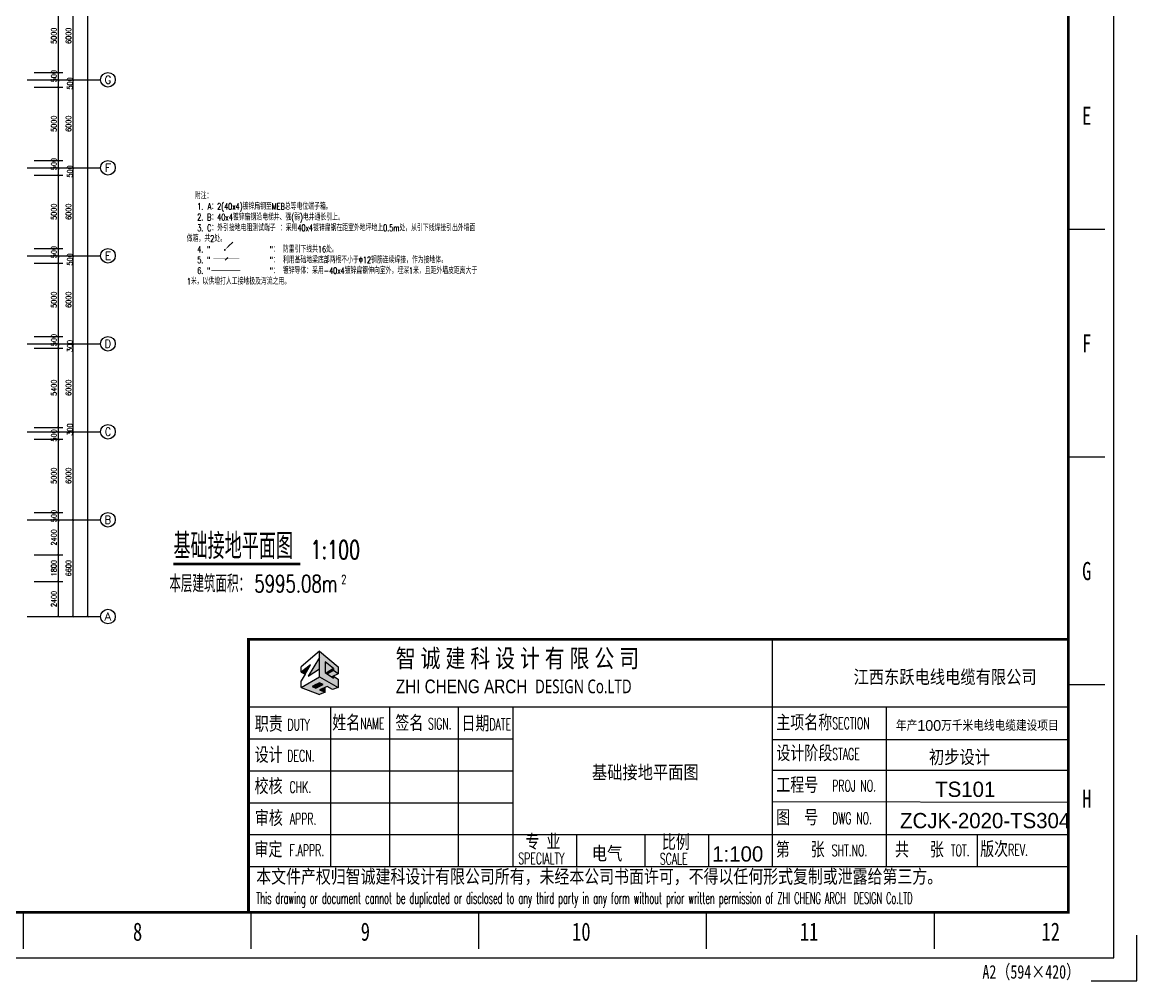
# Model space of a CAD drawing. Extents: x 7651907 to 8255021, y -2490714 to -1144618.
# Drawn here: x 7927646 to 8003603, y -1895710 to -1830357 of the extents above; entities that cross this region are included whole.
import ezdxf
from ezdxf.enums import TextEntityAlignment as Align

# ---------------------------------------------------------------- set-up
doc = ezdxf.new("R2010")
doc.units = 0
doc.header["$LTSCALE"] = 1000
doc.linetypes.add('CENTER2', pattern=[1.125, 0.75, -0.125, 0.125, -0.125])
doc.layers.get('0').update_dxf_attribs({"linetype": 'CONTINUOUS'})
doc.layers.get('Defpoints').update_dxf_attribs({"linetype": 'CONTINUOUS'})
for name, color, linetype in [('AXIS', 3, 'CONTINUOUS'), ('AXIS_TEXT', 7, 'CONTINUOUS'), ('DIM_SYMB', 3, 'CONTINUOUS'), ('LWIRE', 4, 'CONTINUOUS'), ('PUB_TEXT', 7, 'CONTINUOUS'), ('SHTLN', 4, 'CONTINUOUS'), ('WIRE-接地', 4, 'CONTINUOUS'), ('WIRE-照明', 1, 'CONTINUOUS'), ('图标', 4, 'CONTINUOUS')]:
    doc.layers.add(name, color=color, linetype=linetype)
doc.styles.add('0总图替换X', font='ZSM.shx', dxfattribs={"bigfont": 'HZTXT.shx'})
doc.styles.add('_TCH_AXIS', font='COMPLEX', dxfattribs={"bigfont": 'GBCBIG'})
doc.styles.add('_TCH_DIM_T3', font='SIMPLEX', dxfattribs={"width": 0.705882, "bigfont": 'GBCBIG'})
doc.styles.add('COMPLEX', font='COMPLEX')
doc.styles.get("Standard").update_dxf_attribs({"font": 'txt.shx', "width": 0.7, "bigfont": 'TSSDCHN.shx'})
doc.styles.add('图框字体', font='simhei.ttf')
doc.dimstyles.new('_TCH_ARCH&&125', dxfattribs={"dimtxt": 371.875, "dimasz": 125, "dimexe": 312.5, "dimexo": 375, "dimgap": 125, "dimtad": 1, "dimdec": 0, "dimzin": 0, "dimdsep": 46, "dimtxsty": '_TCH_DIM_T3', "dimblk": 'ARCHTICK', "dimcen": 0.09, "dimclrt": 7, "dimazin": 2, "dimtfac": 1, "dimtdec": 0, "dimtix": 1, "dimtmove": 2, "dimatfit": 3, "dimfxl": 0, "dimtolj": 1, "dimtzin": 0, "dimarcsym": 0})

# ---------------------------------------------------------------- blocks, each defined once
blk = doc.blocks.new('$TelecSys$00000078')
for p, q in [((0.1, 0.1), (0.1, 0.1)), ((1.15, 1.15), (0.55, 0.55)), ((-0.1, -0.1), (-0.1, -0.1))]:
    blk.add_line(p, q)
at = {"const_width": 0.142}
blk.add_lwpolyline([(-0.07, 0, 1), (0.07, 0, 1)], format="xyb", close=True, dxfattribs=at)
blk.add_solid([(0.62, 0.48), (0.48, 0.62), (0.1, 0.1)])
at = {"width": 0.8, "flags": 9}
blk.add_attdef('A', (0, 0), '', height=0.00002, dxfattribs=at)
blk = doc.blocks.new('$TelecSys$00000008')
blk.add_line((0.4, 0.4), (-0.4, -0.4))
blk = doc.blocks.new('_AXISO')
blk.add_circle((0, 0), 0.5)
at = {"layer": 'AXIS_TEXT', "style": 'COMPLEX', "width": 1.041667}
blk.add_attdef('A', text='', height=0.56, dxfattribs=at).set_placement((-0.25, -0.28), (0.25, -0.28), align=Align.FIT)
blk = doc.blocks.new('_ArchTick')
at = {"color": 0, "linetype": 'ByBlock', "const_width": 0.4}
blk.add_lwpolyline([(-0.5, -0.5), (0.5, 0.5)], dxfattribs=at)
blk = doc.blocks.new('*D95')
at = {"layer": 'AXIS', "color": 0, "lineweight": -2}
for p, q in [((80375, 93200), (84437, 93200)), ((84125, 8000), (84125, 93200)), ((80375, 8000), (84437, 8000))]:
    blk.add_line(p, q, dxfattribs=at)
at = {"layer": 'Defpoints', "color": 0}
for p in [(80000, 93200), (84125, 93200), (80000, 8000)]:
    blk.add_point(p, dxfattribs=at)
at = {"layer": 'AXIS', "color": 0, "lineweight": -2, "xscale": 125, "yscale": 125, "zscale": 125}
for p, rotation in [((84125, 93200), 90), ((84125, 8000), 270)]:
    blk.add_blockref('_ArchTick', p, dxfattribs=dict(at, rotation=rotation))
at = {"layer": 'AXIS', "color": 7, "insert": (83814, 50600), "char_height": 371.9, "attachment_point": 5, "rotation": 90, "style": '_TCH_DIM_T3'}
blk.add_mtext('\\A1;85200', dxfattribs=at)
blk = doc.blocks.new('*D96')
at = {"layer": 'AXIS', "color": 0, "lineweight": -2}
for p, q in [((80375, 14600), (83437, 14600)), ((83125, 8000), (83125, 14600)), ((80375, 8000), (83437, 8000))]:
    blk.add_line(p, q, dxfattribs=at)
at = {"layer": 'Defpoints', "color": 0}
for p in [(80000, 14600), (83125, 14600), (80000, 8000)]:
    blk.add_point(p, dxfattribs=at)
at = {"layer": 'AXIS', "color": 0, "lineweight": -2, "xscale": 125, "yscale": 125, "zscale": 125}
for p, rotation in [((83125, 14600), 90), ((83125, 8000), 270)]:
    blk.add_blockref('_ArchTick', p, dxfattribs=dict(at, rotation=rotation))
at = {"layer": 'AXIS', "color": 7, "insert": (82814, 11300), "char_height": 371.9, "attachment_point": 5, "rotation": 90, "style": '_TCH_DIM_T3'}
blk.add_mtext('\\A1;6600', dxfattribs=at)
blk = doc.blocks.new('*D97')
at = {"layer": 'AXIS', "color": 0, "lineweight": -2}
for p, q in [((80375, 20600), (83437, 20600)), ((83125, 14600), (83125, 20600)), ((80375, 14600), (83437, 14600))]:
    blk.add_line(p, q, dxfattribs=at)
at = {"layer": 'Defpoints', "color": 0}
for p in [(80000, 20600), (83125, 20600), (80000, 14600)]:
    blk.add_point(p, dxfattribs=at)
at = {"layer": 'AXIS', "color": 0, "lineweight": -2, "xscale": 125, "yscale": 125, "zscale": 125}
for p, rotation in [((83125, 20600), 90), ((83125, 14600), 270)]:
    blk.add_blockref('_ArchTick', p, dxfattribs=dict(at, rotation=rotation))
at = {"layer": 'AXIS', "color": 7, "insert": (82814, 17600), "char_height": 371.9, "attachment_point": 5, "rotation": 90, "style": '_TCH_DIM_T3'}
blk.add_mtext('\\A1;6000', dxfattribs=at)
blk = doc.blocks.new('*D98')
at = {"layer": 'AXIS', "color": 0, "lineweight": -2}
for p, q in [((80375, 26600), (83437, 26600)), ((83125, 20600), (83125, 26600)), ((80375, 20600), (83437, 20600))]:
    blk.add_line(p, q, dxfattribs=at)
at = {"layer": 'Defpoints', "color": 0}
for p in [(80000, 26600), (83125, 26600), (80000, 20600)]:
    blk.add_point(p, dxfattribs=at)
at = {"layer": 'AXIS', "color": 0, "lineweight": -2, "xscale": 125, "yscale": 125, "zscale": 125}
for p, rotation in [((83125, 26600), 90), ((83125, 20600), 270)]:
    blk.add_blockref('_ArchTick', p, dxfattribs=dict(at, rotation=rotation))
at = {"layer": 'AXIS', "color": 7, "insert": (82814, 23600), "char_height": 371.9, "attachment_point": 5, "rotation": 90, "style": '_TCH_DIM_T3'}
blk.add_mtext('\\A1;6000', dxfattribs=at)
blk = doc.blocks.new('*D99')
at = {"layer": 'AXIS', "color": 0, "lineweight": -2}
for p, q in [((80375, 32600), (83437, 32600)), ((83125, 26600), (83125, 32600)), ((80375, 26600), (83437, 26600))]:
    blk.add_line(p, q, dxfattribs=at)
at = {"layer": 'Defpoints', "color": 0}
for p in [(80000, 32600), (83125, 32600), (80000, 26600)]:
    blk.add_point(p, dxfattribs=at)
at = {"layer": 'AXIS', "color": 0, "lineweight": -2, "xscale": 125, "yscale": 125, "zscale": 125}
for p, rotation in [((83125, 32600), 90), ((83125, 26600), 270)]:
    blk.add_blockref('_ArchTick', p, dxfattribs=dict(at, rotation=rotation))
at = {"layer": 'AXIS', "color": 7, "insert": (82814, 29600), "char_height": 371.9, "attachment_point": 5, "rotation": 90, "style": '_TCH_DIM_T3'}
blk.add_mtext('\\A1;6000', dxfattribs=at)
blk = doc.blocks.new('*D100')
at = {"layer": 'AXIS', "color": 0, "lineweight": -2}
for p, q in [((80375, 38600), (83437, 38600)), ((83125, 32600), (83125, 38600)), ((80375, 32600), (83437, 32600))]:
    blk.add_line(p, q, dxfattribs=at)
at = {"layer": 'Defpoints', "color": 0}
for p in [(80000, 38600), (83125, 38600), (80000, 32600)]:
    blk.add_point(p, dxfattribs=at)
at = {"layer": 'AXIS', "color": 0, "lineweight": -2, "xscale": 125, "yscale": 125, "zscale": 125}
for p, rotation in [((83125, 38600), 90), ((83125, 32600), 270)]:
    blk.add_blockref('_ArchTick', p, dxfattribs=dict(at, rotation=rotation))
at = {"layer": 'AXIS', "color": 7, "insert": (82814, 35600), "char_height": 371.9, "attachment_point": 5, "rotation": 90, "style": '_TCH_DIM_T3'}
blk.add_mtext('\\A1;6000', dxfattribs=at)
blk = doc.blocks.new('*D101')
at = {"layer": 'AXIS', "color": 0, "lineweight": -2}
for p, q in [((80375, 44600), (83437, 44600)), ((83125, 38600), (83125, 44600)), ((80375, 38600), (83437, 38600))]:
    blk.add_line(p, q, dxfattribs=at)
at = {"layer": 'Defpoints', "color": 0}
for p in [(80000, 44600), (83125, 44600), (80000, 38600)]:
    blk.add_point(p, dxfattribs=at)
at = {"layer": 'AXIS', "color": 0, "lineweight": -2, "xscale": 125, "yscale": 125, "zscale": 125}
for p, rotation in [((83125, 44600), 90), ((83125, 38600), 270)]:
    blk.add_blockref('_ArchTick', p, dxfattribs=dict(at, rotation=rotation))
at = {"layer": 'AXIS', "color": 7, "insert": (82814, 41600), "char_height": 371.9, "attachment_point": 5, "rotation": 90, "style": '_TCH_DIM_T3'}
blk.add_mtext('\\A1;6000', dxfattribs=at)
blk = doc.blocks.new('*D102')
at = {"layer": 'AXIS', "color": 0, "lineweight": -2}
for p, q in [((80375, 50600), (83437, 50600)), ((83125, 44600), (83125, 50600)), ((80375, 44600), (83437, 44600))]:
    blk.add_line(p, q, dxfattribs=at)
at = {"layer": 'Defpoints', "color": 0}
for p in [(80000, 50600), (83125, 50600), (80000, 44600)]:
    blk.add_point(p, dxfattribs=at)
at = {"layer": 'AXIS', "color": 0, "lineweight": -2, "xscale": 125, "yscale": 125, "zscale": 125}
for p, rotation in [((83125, 50600), 90), ((83125, 44600), 270)]:
    blk.add_blockref('_ArchTick', p, dxfattribs=dict(at, rotation=rotation))
at = {"layer": 'AXIS', "color": 7, "insert": (82814, 47600), "char_height": 371.9, "attachment_point": 5, "rotation": 90, "style": '_TCH_DIM_T3'}
blk.add_mtext('\\A1;6000', dxfattribs=at)
blk = doc.blocks.new('*D259')
at = {"layer": 'AXIS', "color": 0, "lineweight": -2}
for p, q in [((80461, 50100), (82437, 50100)), ((82125, 45100), (82125, 50100)), ((80461, 45100), (82437, 45100))]:
    blk.add_line(p, q, dxfattribs=at)
at = {"layer": 'Defpoints', "color": 0}
for p in [(80086, 50100), (82125, 50100), (80086, 45100)]:
    blk.add_point(p, dxfattribs=at)
at = {"layer": 'AXIS', "color": 0, "lineweight": -2, "xscale": 125, "yscale": 125, "zscale": 125}
for p, rotation in [((82125, 50100), 90), ((82125, 45100), 270)]:
    blk.add_blockref('_ArchTick', p, dxfattribs=dict(at, rotation=rotation))
at = {"layer": 'AXIS', "color": 7, "insert": (81814, 47600), "char_height": 371.9, "attachment_point": 5, "rotation": 90, "style": '_TCH_DIM_T3'}
blk.add_mtext('\\A1;5000', dxfattribs=at)
blk = doc.blocks.new('*D260')
at = {"layer": 'AXIS', "color": 0, "lineweight": -2}
for p, q in [((80461, 45100), (82437, 45100)), ((82125, 45100), (82125, 45225)), ((82125, 44600), (82125, 45100)), ((80461, 44600), (82437, 44600)), ((82125, 44600), (82125, 44475))]:
    blk.add_line(p, q, dxfattribs=at)
at = {"layer": 'Defpoints', "color": 0}
for p in [(80086, 45100), (82125, 45100), (80086, 44600)]:
    blk.add_point(p, dxfattribs=at)
at = {"layer": 'AXIS', "color": 0, "lineweight": -2, "xscale": 125, "yscale": 125, "zscale": 125}
for p, rotation in [((82125, 45100), 270), ((82125, 44600), 90)]:
    blk.add_blockref('_ArchTick', p, dxfattribs=dict(at, rotation=rotation))
at = {"layer": 'AXIS', "color": 7, "insert": (81814, 44850), "char_height": 371.9, "attachment_point": 5, "rotation": 90, "style": '_TCH_DIM_T3'}
blk.add_mtext('\\A1;500', dxfattribs=at)
blk = doc.blocks.new('*D261')
at = {"layer": 'AXIS', "color": 0, "lineweight": -2}
for p, q in [((80461, 44600), (82437, 44600)), ((80461, 44100), (82437, 44100)), ((82125, 44100), (82125, 44600))]:
    blk.add_line(p, q, dxfattribs=at)
at = {"layer": 'Defpoints', "color": 0}
for p in [(80086, 44600), (80086, 44100), (82125, 44600)]:
    blk.add_point(p, dxfattribs=at)
at = {"layer": 'AXIS', "color": 0, "lineweight": -2, "xscale": 125, "yscale": 125, "zscale": 125}
for p, rotation in [((82125, 44600), 90), ((82125, 44100), 270)]:
    blk.add_blockref('_ArchTick', p, dxfattribs=dict(at, rotation=rotation))
at = {"layer": 'AXIS', "color": 7, "insert": (82906, 44350), "char_height": 371.9, "attachment_point": 5, "rotation": 90, "style": '_TCH_DIM_T3'}
blk.add_mtext('\\A1;500', dxfattribs=at)
blk = doc.blocks.new('*D262')
at = {"layer": 'AXIS', "color": 0, "lineweight": -2}
for p, q in [((80461, 44100), (82437, 44100)), ((82125, 39100), (82125, 44100)), ((80461, 39100), (82437, 39100))]:
    blk.add_line(p, q, dxfattribs=at)
at = {"layer": 'Defpoints', "color": 0}
for p in [(80086, 44100), (82125, 44100), (80086, 39100)]:
    blk.add_point(p, dxfattribs=at)
at = {"layer": 'AXIS', "color": 0, "lineweight": -2, "xscale": 125, "yscale": 125, "zscale": 125}
for p, rotation in [((82125, 44100), 90), ((82125, 39100), 270)]:
    blk.add_blockref('_ArchTick', p, dxfattribs=dict(at, rotation=rotation))
at = {"layer": 'AXIS', "color": 7, "insert": (81814, 41600), "char_height": 371.9, "attachment_point": 5, "rotation": 90, "style": '_TCH_DIM_T3'}
blk.add_mtext('\\A1;5000', dxfattribs=at)
blk = doc.blocks.new('*D263')
at = {"layer": 'AXIS', "color": 0, "lineweight": -2}
for p, q in [((80461, 39100), (82437, 39100)), ((82125, 39100), (82125, 39225)), ((82125, 38600), (82125, 39100)), ((80461, 38600), (82437, 38600)), ((82125, 38600), (82125, 38475))]:
    blk.add_line(p, q, dxfattribs=at)
at = {"layer": 'Defpoints', "color": 0}
for p in [(80086, 39100), (82125, 39100), (80086, 38600)]:
    blk.add_point(p, dxfattribs=at)
at = {"layer": 'AXIS', "color": 0, "lineweight": -2, "xscale": 125, "yscale": 125, "zscale": 125}
for p, rotation in [((82125, 39100), 270), ((82125, 38600), 90)]:
    blk.add_blockref('_ArchTick', p, dxfattribs=dict(at, rotation=rotation))
at = {"layer": 'AXIS', "color": 7, "insert": (81814, 38850), "char_height": 371.9, "attachment_point": 5, "rotation": 90, "style": '_TCH_DIM_T3'}
blk.add_mtext('\\A1;500', dxfattribs=at)
blk = doc.blocks.new('*D264')
at = {"layer": 'AXIS', "color": 0, "lineweight": -2}
for p, q in [((80461, 38600), (82437, 38600)), ((80461, 38100), (82437, 38100)), ((82125, 38100), (82125, 38600))]:
    blk.add_line(p, q, dxfattribs=at)
at = {"layer": 'Defpoints', "color": 0}
for p in [(80086, 38600), (80086, 38100), (82125, 38600)]:
    blk.add_point(p, dxfattribs=at)
at = {"layer": 'AXIS', "color": 0, "lineweight": -2, "xscale": 125, "yscale": 125, "zscale": 125}
for p, rotation in [((82125, 38600), 90), ((82125, 38100), 270)]:
    blk.add_blockref('_ArchTick', p, dxfattribs=dict(at, rotation=rotation))
at = {"layer": 'AXIS', "color": 7, "insert": (82906, 38350), "char_height": 371.9, "attachment_point": 5, "rotation": 90, "style": '_TCH_DIM_T3'}
blk.add_mtext('\\A1;500', dxfattribs=at)
blk = doc.blocks.new('*D265')
at = {"layer": 'AXIS', "color": 0, "lineweight": -2}
for p, q in [((80461, 38100), (82437, 38100)), ((82125, 33100), (82125, 38100)), ((80461, 33100), (82437, 33100))]:
    blk.add_line(p, q, dxfattribs=at)
at = {"layer": 'Defpoints', "color": 0}
for p in [(80086, 38100), (82125, 38100), (80086, 33100)]:
    blk.add_point(p, dxfattribs=at)
at = {"layer": 'AXIS', "color": 0, "lineweight": -2, "xscale": 125, "yscale": 125, "zscale": 125}
for p, rotation in [((82125, 38100), 90), ((82125, 33100), 270)]:
    blk.add_blockref('_ArchTick', p, dxfattribs=dict(at, rotation=rotation))
at = {"layer": 'AXIS', "color": 7, "insert": (81814, 35600), "char_height": 371.9, "attachment_point": 5, "rotation": 90, "style": '_TCH_DIM_T3'}
blk.add_mtext('\\A1;5000', dxfattribs=at)
blk = doc.blocks.new('*D266')
at = {"layer": 'AXIS', "color": 0, "lineweight": -2}
for p, q in [((80461, 33100), (82437, 33100)), ((82125, 33100), (82125, 33225)), ((82125, 32600), (82125, 33100)), ((80461, 32600), (82437, 32600)), ((82125, 32600), (82125, 32475))]:
    blk.add_line(p, q, dxfattribs=at)
at = {"layer": 'Defpoints', "color": 0}
for p in [(80086, 33100), (82125, 33100), (80086, 32600)]:
    blk.add_point(p, dxfattribs=at)
at = {"layer": 'AXIS', "color": 0, "lineweight": -2, "xscale": 125, "yscale": 125, "zscale": 125}
for p, rotation in [((82125, 33100), 270), ((82125, 32600), 90)]:
    blk.add_blockref('_ArchTick', p, dxfattribs=dict(at, rotation=rotation))
at = {"layer": 'AXIS', "color": 7, "insert": (81814, 32850), "char_height": 371.9, "attachment_point": 5, "rotation": 90, "style": '_TCH_DIM_T3'}
blk.add_mtext('\\A1;500', dxfattribs=at)
blk = doc.blocks.new('*D267')
at = {"layer": 'AXIS', "color": 0, "lineweight": -2}
for p, q in [((80461, 32600), (82437, 32600)), ((80461, 32100), (82437, 32100)), ((82125, 32100), (82125, 32600))]:
    blk.add_line(p, q, dxfattribs=at)
at = {"layer": 'Defpoints', "color": 0}
for p in [(80086, 32600), (80086, 32100), (82125, 32600)]:
    blk.add_point(p, dxfattribs=at)
at = {"layer": 'AXIS', "color": 0, "lineweight": -2, "xscale": 125, "yscale": 125, "zscale": 125}
for p, rotation in [((82125, 32600), 90), ((82125, 32100), 270)]:
    blk.add_blockref('_ArchTick', p, dxfattribs=dict(at, rotation=rotation))
at = {"layer": 'AXIS', "color": 7, "insert": (82906, 32350), "char_height": 371.9, "attachment_point": 5, "rotation": 90, "style": '_TCH_DIM_T3'}
blk.add_mtext('\\A1;500', dxfattribs=at)
blk = doc.blocks.new('*D268')
at = {"layer": 'AXIS', "color": 0, "lineweight": -2}
for p, q in [((80461, 32100), (82437, 32100)), ((82125, 27100), (82125, 32100)), ((80461, 27100), (82437, 27100))]:
    blk.add_line(p, q, dxfattribs=at)
at = {"layer": 'Defpoints', "color": 0}
for p in [(80086, 32100), (82125, 32100), (80086, 27100)]:
    blk.add_point(p, dxfattribs=at)
at = {"layer": 'AXIS', "color": 0, "lineweight": -2, "xscale": 125, "yscale": 125, "zscale": 125}
for p, rotation in [((82125, 32100), 90), ((82125, 27100), 270)]:
    blk.add_blockref('_ArchTick', p, dxfattribs=dict(at, rotation=rotation))
at = {"layer": 'AXIS', "color": 7, "insert": (81814, 29600), "char_height": 371.9, "attachment_point": 5, "rotation": 90, "style": '_TCH_DIM_T3'}
blk.add_mtext('\\A1;5000', dxfattribs=at)
blk = doc.blocks.new('*D269')
at = {"layer": 'AXIS', "color": 0, "lineweight": -2}
for p, q in [((80461, 27100), (82437, 27100)), ((80461, 26600), (82437, 26600)), ((82125, 27100), (82125, 27225)), ((82125, 26600), (82125, 27100)), ((82125, 26600), (82125, 26475))]:
    blk.add_line(p, q, dxfattribs=at)
at = {"layer": 'Defpoints', "color": 0}
for p in [(80086, 27100), (80086, 26600), (82125, 27100)]:
    blk.add_point(p, dxfattribs=at)
at = {"layer": 'AXIS', "color": 0, "lineweight": -2, "xscale": 125, "yscale": 125, "zscale": 125}
for p, rotation in [((82125, 27100), 270), ((82125, 26600), 90)]:
    blk.add_blockref('_ArchTick', p, dxfattribs=dict(at, rotation=rotation))
at = {"layer": 'AXIS', "color": 7, "insert": (81814, 26850), "char_height": 371.9, "attachment_point": 5, "rotation": 90, "style": '_TCH_DIM_T3'}
blk.add_mtext('\\A1;500', dxfattribs=at)
blk = doc.blocks.new('*D270')
at = {"layer": 'AXIS', "color": 0, "lineweight": -2}
for p, q in [((80461, 26600), (82437, 26600)), ((82125, 26300), (82125, 26600)), ((80461, 26300), (82437, 26300))]:
    blk.add_line(p, q, dxfattribs=at)
at = {"layer": 'Defpoints', "color": 0}
for p in [(80086, 26600), (82125, 26600), (80086, 26300)]:
    blk.add_point(p, dxfattribs=at)
at = {"layer": 'AXIS', "color": 0, "lineweight": -2, "xscale": 125, "yscale": 125, "zscale": 125}
for p, rotation in [((82125, 26600), 90), ((82125, 26300), 270)]:
    blk.add_blockref('_ArchTick', p, dxfattribs=dict(at, rotation=rotation))
at = {"layer": 'AXIS', "color": 7, "insert": (82906, 26450), "char_height": 371.9, "attachment_point": 5, "rotation": 90, "style": '_TCH_DIM_T3'}
blk.add_mtext('\\A1;300', dxfattribs=at)
blk = doc.blocks.new('*D271')
at = {"layer": 'AXIS', "color": 0, "lineweight": -2}
for p, q in [((80461, 26300), (82437, 26300)), ((82125, 20900), (82125, 26300)), ((80461, 20900), (82437, 20900))]:
    blk.add_line(p, q, dxfattribs=at)
at = {"layer": 'Defpoints', "color": 0}
for p in [(80086, 26300), (82125, 26300), (80086, 20900)]:
    blk.add_point(p, dxfattribs=at)
at = {"layer": 'AXIS', "color": 0, "lineweight": -2, "xscale": 125, "yscale": 125, "zscale": 125}
for p, rotation in [((82125, 26300), 90), ((82125, 20900), 270)]:
    blk.add_blockref('_ArchTick', p, dxfattribs=dict(at, rotation=rotation))
at = {"layer": 'AXIS', "color": 7, "insert": (81814, 23600), "char_height": 371.9, "attachment_point": 5, "rotation": 90, "style": '_TCH_DIM_T3'}
blk.add_mtext('\\A1;5400', dxfattribs=at)
blk = doc.blocks.new('*D272')
at = {"layer": 'AXIS', "color": 0, "lineweight": -2}
for p, q in [((80461, 20900), (82437, 20900)), ((80461, 20600), (82437, 20600)), ((82125, 20600), (82125, 20900))]:
    blk.add_line(p, q, dxfattribs=at)
at = {"layer": 'Defpoints', "color": 0}
for p in [(80086, 20900), (80086, 20600), (82125, 20900)]:
    blk.add_point(p, dxfattribs=at)
at = {"layer": 'AXIS', "color": 0, "lineweight": -2, "xscale": 125, "yscale": 125, "zscale": 125}
for p, rotation in [((82125, 20900), 90), ((82125, 20600), 270)]:
    blk.add_blockref('_ArchTick', p, dxfattribs=dict(at, rotation=rotation))
at = {"layer": 'AXIS', "color": 7, "insert": (82906, 20750), "char_height": 371.9, "attachment_point": 5, "rotation": 90, "style": '_TCH_DIM_T3'}
blk.add_mtext('\\A1;300', dxfattribs=at)
blk = doc.blocks.new('*D273')
at = {"layer": 'AXIS', "color": 0, "lineweight": -2}
for p, q in [((80461, 20600), (82437, 20600)), ((82125, 20600), (82125, 20725)), ((82125, 20100), (82125, 20600)), ((80461, 20100), (82437, 20100)), ((82125, 20100), (82125, 19975))]:
    blk.add_line(p, q, dxfattribs=at)
at = {"layer": 'Defpoints', "color": 0}
for p in [(80086, 20600), (82125, 20600), (80086, 20100)]:
    blk.add_point(p, dxfattribs=at)
at = {"layer": 'AXIS', "color": 0, "lineweight": -2, "xscale": 125, "yscale": 125, "zscale": 125}
for p, rotation in [((82125, 20600), 270), ((82125, 20100), 90)]:
    blk.add_blockref('_ArchTick', p, dxfattribs=dict(at, rotation=rotation))
at = {"layer": 'AXIS', "color": 7, "insert": (81814, 20350), "char_height": 371.9, "attachment_point": 5, "rotation": 90, "style": '_TCH_DIM_T3'}
blk.add_mtext('\\A1;500', dxfattribs=at)
blk = doc.blocks.new('*D274')
at = {"layer": 'AXIS', "color": 0, "lineweight": -2}
for p, q in [((80461, 20100), (82437, 20100)), ((82125, 15100), (82125, 20100)), ((80461, 15100), (82437, 15100))]:
    blk.add_line(p, q, dxfattribs=at)
at = {"layer": 'Defpoints', "color": 0}
for p in [(80086, 20100), (82125, 20100), (80086, 15100)]:
    blk.add_point(p, dxfattribs=at)
at = {"layer": 'AXIS', "color": 0, "lineweight": -2, "xscale": 125, "yscale": 125, "zscale": 125}
for p, rotation in [((82125, 20100), 90), ((82125, 15100), 270)]:
    blk.add_blockref('_ArchTick', p, dxfattribs=dict(at, rotation=rotation))
at = {"layer": 'AXIS', "color": 7, "insert": (81814, 17600), "char_height": 371.9, "attachment_point": 5, "rotation": 90, "style": '_TCH_DIM_T3'}
blk.add_mtext('\\A1;5000', dxfattribs=at)
blk = doc.blocks.new('*D275')
at = {"layer": 'AXIS', "color": 0, "lineweight": -2}
for p, q in [((82125, 15100), (82125, 15225)), ((80461, 15100), (82437, 15100)), ((80461, 14600), (82437, 14600)), ((82125, 14600), (82125, 15100)), ((82125, 14600), (82125, 14475))]:
    blk.add_line(p, q, dxfattribs=at)
at = {"layer": 'Defpoints', "color": 0}
for p in [(80086, 15100), (80086, 14600), (82125, 15100)]:
    blk.add_point(p, dxfattribs=at)
at = {"layer": 'AXIS', "color": 0, "lineweight": -2, "xscale": 125, "yscale": 125, "zscale": 125}
for p, rotation in [((82125, 15100), 270), ((82125, 14600), 90)]:
    blk.add_blockref('_ArchTick', p, dxfattribs=dict(at, rotation=rotation))
at = {"layer": 'AXIS', "color": 7, "insert": (81814, 14850), "char_height": 371.9, "attachment_point": 5, "rotation": 90, "style": '_TCH_DIM_T3'}
blk.add_mtext('\\A1;500', dxfattribs=at)
blk = doc.blocks.new('*D276')
at = {"layer": 'AXIS', "color": 0, "lineweight": -2}
for p, q in [((80461, 14600), (82437, 14600)), ((82125, 12200), (82125, 14600)), ((80461, 12200), (82437, 12200))]:
    blk.add_line(p, q, dxfattribs=at)
at = {"layer": 'Defpoints', "color": 0}
for p in [(80086, 14600), (82125, 14600), (80086, 12200)]:
    blk.add_point(p, dxfattribs=at)
at = {"layer": 'AXIS', "color": 0, "lineweight": -2, "xscale": 125, "yscale": 125, "zscale": 125}
for p, rotation in [((82125, 14600), 90), ((82125, 12200), 270)]:
    blk.add_blockref('_ArchTick', p, dxfattribs=dict(at, rotation=rotation))
at = {"layer": 'AXIS', "color": 7, "insert": (81814, 13400), "char_height": 371.9, "attachment_point": 5, "rotation": 90, "style": '_TCH_DIM_T3'}
blk.add_mtext('\\A1;2400', dxfattribs=at)
blk = doc.blocks.new('*D277')
at = {"layer": 'AXIS', "color": 0, "lineweight": -2}
for p, q in [((80461, 12200), (82437, 12200)), ((82125, 10400), (82125, 12200)), ((80461, 10400), (82437, 10400))]:
    blk.add_line(p, q, dxfattribs=at)
at = {"layer": 'Defpoints', "color": 0}
for p in [(80086, 12200), (82125, 12200), (80086, 10400)]:
    blk.add_point(p, dxfattribs=at)
at = {"layer": 'AXIS', "color": 0, "lineweight": -2, "xscale": 125, "yscale": 125, "zscale": 125}
for p, rotation in [((82125, 12200), 90), ((82125, 10400), 270)]:
    blk.add_blockref('_ArchTick', p, dxfattribs=dict(at, rotation=rotation))
at = {"layer": 'AXIS', "color": 7, "insert": (81814, 11300), "char_height": 371.9, "attachment_point": 5, "rotation": 90, "style": '_TCH_DIM_T3'}
blk.add_mtext('\\A1;1800', dxfattribs=at)
blk = doc.blocks.new('*D278')
at = {"layer": 'AXIS', "color": 0, "lineweight": -2}
for p, q in [((80461, 10400), (82437, 10400)), ((82125, 8000), (82125, 10400)), ((80461, 8000), (82437, 8000))]:
    blk.add_line(p, q, dxfattribs=at)
at = {"layer": 'Defpoints', "color": 0}
for p in [(80086, 10400), (82125, 10400), (80086, 8000)]:
    blk.add_point(p, dxfattribs=at)
at = {"layer": 'AXIS', "color": 0, "lineweight": -2, "xscale": 125, "yscale": 125, "zscale": 125}
for p, rotation in [((82125, 10400), 90), ((82125, 8000), 270)]:
    blk.add_blockref('_ArchTick', p, dxfattribs=dict(at, rotation=rotation))
at = {"layer": 'AXIS', "color": 7, "insert": (81814, 9200), "char_height": 371.9, "attachment_point": 5, "rotation": 90, "style": '_TCH_DIM_T3'}
blk.add_mtext('\\A1;2400', dxfattribs=at)
blk = doc.blocks.new('图角框')
at = {"layer": '图标'}
for color, points in [(253, [(-163.17, 52.71), (-163.17, 55.02), (-161.31, 53.56), (-161.31, 53.16), (-160.34, 52.42), (-160.34, 53.91), (-164.38, 57.37), (-164.38, 51.77), (-160.34, 49.43), (-160.34, 51.21), (-161.31, 51.87), (-161.31, 51.48)]), (0, [(-166.41, 54.38), (-168.43, 52.79), (-167.57, 52.34)]), (0, [(-164.38, 55.97), (-166.87, 51.86), (-164.38, 53.52)]), (251, [(-161.31, 53.16), (-161.31, 53.56), (-162.96, 52.57), (-162.67, 52.38)]), (0, [(-161.31, 51.87), (-161.65, 51.7), (-161.31, 51.48)]), (250, [(-165.2, 50.02), (-166.02, 49.61), (-165.2, 49.25), (-165.2, 49.25)]), (0, [(-165.2, 49.25), (-163.57, 50.03), (-164.38, 50.44), (-165.2, 50.02)]), (250, [(-163.13, 49.44), (-164.38, 48.9), (-163.13, 48.35)])]:
    blk.add_hatch(color=color, dxfattribs=at).paths.add_polyline_path(points)
h = blk.add_hatch(color=0, dxfattribs=at)
h.paths.add_polyline_path([(-161.31, 53.56), (-163.17, 55.02), (-163.17, 52.71), (-162.96, 52.57)])
h.paths.add_polyline_path([(-162.67, 52.38), (-161.69, 51.73), (-160.34, 52.42), (-161.31, 53.16)])
h = blk.add_hatch(color=251, dxfattribs=at)
h.paths.add_polyline_path([(-164.38, 51.77), (-168.43, 49.43), (-164.38, 47.87), (-163.13, 48.35), (-164.38, 48.9), (-162.75, 49.61), (-161.52, 48.98), (-160.34, 49.43)])
h.paths.add_polyline_path([(-163.57, 50.03), (-165.2, 49.25), (-166.02, 49.61), (-164.38, 50.44)], flags=16)
for p, q in [((-65.01, 60), (-65.01, 10.01)), ((0, 45.05), (-180, 45.05)), ((-161.97, 45.05), (-161.97, 10.01)), ((-148.94, 10.01), (-148.94, 45.05)), ((-133.93, 45.05), (-133.93, 10.01)), ((-121.99, 45.05), (-121.99, 10.01)), ((-39.98, 45.05), (-39.98, 10.01)), ((-121.99, 38.05), (-180, 38.05)), ((0, 37.93), (-65.01, 37.93)), ((-121.99, 30.99), (-180, 30.99)), ((0, 31.19), (-65.01, 31.19)), ((-121.99, 24), (-180, 24)), ((0, 24.13), (-65.01, 24.26)), ((0, 17.07), (-180, 17.07)), ((-108, 17.01), (-108, 10.01)), ((-92.98, 17.01), (-92.98, 10.01)), ((-78.99, 17.01), (-78.99, 10.01)), ((-20.02, 17.07), (-20.02, 10.01)), ((0, 10.01), (-180, 10.01))]:
    blk.add_line(p, q)
at = {"color": 250}
for p, q in [((-164.38, 57.37), (-168.43, 53.91)), ((-164.38, 51.77), (-164.38, 57.37)), ((-164.38, 57.37), (-160.34, 53.91)), ((-168.43, 52.79), (-168.43, 53.91)), ((-161.31, 53.56), (-163.17, 55.02)), ((-163.17, 55.02), (-163.17, 52.71)), ((-160.34, 53.91), (-160.34, 52.42)), ((-167.57, 52.34), (-168.43, 50.83)), ((-168.43, 49.43), (-164.38, 51.77)), ((-164.38, 51.77), (-160.34, 49.43)), ((-163.17, 52.71), (-161.31, 51.48)), ((-161.31, 53.56), (-162.96, 52.57)), ((-161.31, 53.16), (-162.67, 52.38)), ((-160.34, 52.42), (-161.69, 51.73)), ((-161.31, 51.87), (-161.65, 51.7)), ((-161.31, 53.56), (-161.31, 53.16)), ((-160.34, 52.42), (-161.31, 53.16)), ((-161.31, 51.87), (-160.34, 51.21)), ((-161.31, 51.87), (-161.31, 51.48)), ((-160.34, 52.42), (-160.34, 52.42)), ((-168.43, 49.43), (-168.43, 50.83)), ((-168.43, 49.43), (-164.38, 47.87)), ((-164.38, 50.44), (-166.02, 49.61)), ((-166.02, 49.61), (-165.2, 49.25)), ((-165.2, 49.25), (-163.57, 50.03)), ((-165.2, 49.25), (-165.2, 50.02)), ((-163.57, 50.03), (-164.38, 50.44)), ((-162.75, 49.61), (-164.38, 48.9)), ((-163.13, 48.35), (-163.13, 49.44)), ((-161.52, 48.98), (-162.75, 49.61)), ((-160.34, 49.43), (-161.52, 48.98)), ((-160.34, 51.21), (-160.34, 49.43)), ((-164.38, 48.9), (-163.13, 48.35)), ((-163.13, 48.35), (-164.38, 47.87))]:
    blk.add_line(p, q, dxfattribs=at)
at = {"const_width": 0.6}
blk.add_lwpolyline([(-180, 60), (0, 60), (0, 0), (-180, 0)], close=True, dxfattribs=at)
at = {"color": 250}
for points in [[(-167.57, 52.34), (-166.41, 54.38), (-168.43, 52.79), (-167.57, 52.34)], [(-164.38, 55.97), (-166.87, 51.86), (-164.38, 53.52)]]:
    blk.add_lwpolyline(points, dxfattribs=at)
blk.add_lwpolyline([(-165.2, 50.03), (-166.02, 49.61), (-165.2, 49.25)], close=True, dxfattribs=at)
at = {"attachment_point": 1, "style": '图框字体'}
for s, insert, char_height, width in [('{\\fMicrosoft YaHei|b0|i0|c134|p34;\\W0.8;智 诚 建 科 设 计 有 限 公 司\\P\\fSwis721 BT|b0|i0|c0|p34;\\H0.75x;ZHI CHENG ARCH \\fMicrosoft YaHei|b0|i0|c134|p34;\\W0.75; DESIGN Co.LTD}', (-147.65, 57.81), 4, 80.7696), ('{\\fFangSong|b0|i0|c134|p49;\\W0.75;职责\\Fromans|c134;\\H0.83333x;\\W0.6; DUTY}', (-178.62, 42.98), 3, 14.1204), ('{\\fFangSong|b0|i0|c134|p49;\\W0.75;姓名\\Fromans|c134;\\H0.83333x;\\W0.6;NAME}', (-161.6, 43.25), 3, 12.3126), ('{\\fFangSong|b0|i0|c134|p49;\\W0.75;签名\\Fromans|c134;\\H0.83333x;\\W0.6; SIGN.}', (-147.76, 43.19), 3, 13.5069), ('{\\fFangSong|b0|i0|c134|p49;\\W0.75;日期\\Fromans|c134;\\H0.83333x;\\W0.6;DATE}', (-133.23, 43.06), 3, 11.7275), ('{\\fFangSong|b0|i0|c134|p49;\\W0.75;主项名称\\Fromans|c134;\\H0.83333x;\\W0.6;SECTION}', (-64.12, 43.28), 3, 32.7737), ('{\\fFangSong|b0|i0|c134|p49;\\W0.75;设计阶段\\Fromans|c134;\\H0.83333x;\\W0.6;STAGE}', (-64.12, 36.54), 3, 32.7737), ('{\\fFangSong|b0|i0|c134|p49;\\W0.75;设计\\Fromans|c134;\\H0.83333x;\\W0.6; DECN.}', (-178.64, 36.17), 3, 15.1709), ('{\\fFangSong|b0|i0|c134|p49;\\W0.75;校核 \\Fromans|c134;\\H0.83333x;\\W0.6;CHK.}', (-178.66, 29.29), 3, 15.1011), ('{\\fFangSong|b0|i0|c134|p49;\\W0.75;工程号  \\Fromans|c134;\\H0.83333x;\\W0.6;PROJ NO.}', (-64.12, 29.56), 3, 32.7737), ('{\\fFangSong|b0|i0|c134|p49;\\W0.75;审核 \\Fromans|c134;\\H0.83333x;\\W0.6;APPR.}', (-178.6, 22.28), 3, 15.1004), ('{\\fFangSong|b0|i0|c134|p49;\\W0.75;图  号  \\Fromans|c134;\\H0.83333x;\\W0.6;DWG NO.}', (-64.12, 22.42), 3, 32.7737), ('{\\fFangSong|b0|i0|c134|p49;\\W0.75;审定 \\Fromans|c134;\\H0.83333x;\\W0.6;F.APPR.}', (-178.69, 15.39), 3, 16.7268), ('{\\fFangSong|b0|i0|c134|p49;\\W0.75;第   张 \\Fromans|c134;\\H0.83333x;\\W0.6;SHT.NO.}', (-64.22, 15.38), 3, 21.5167), ('{\\fFangSong|b0|i0|c134|p49;\\W0.75;共   张 \\Fromans|c134;\\H0.83333x;\\W0.6;TOT.}', (-38.07, 15.37), 3, 18.7702), ('{\\fFangSong|b0|i0|c134|p49;\\W0.75;版次\\Fromans|c134;\\H0.83333x;\\W0.6;REV.}', (-19.37, 15.47), 3, 13.6077), ('{\\fFangSong|b0|i0|c134|p49;\\W0.8;本文件产权\\fFangSong_GB2312|b0|i0|c134|p49;归智诚建科设计有限公司所\\fFangSong|b0|i0|c134|p49;有，未经本公司书面许可，不得以任何形式复制或泄露给第三方。\\P\\Fromans|c134;\\H0.83333x;\\W0.52;This drawing or document cannot be duplicated or disclosed to any third party in any form without prior written permission of \\Fromans|c0;ZHI CHENG ARCH \\Fromans|c134; DESIGN Co.LTD\\P\\H1.0634x; }', (-178.3, 9.39), 3, 189.5186)]:
    blk.add_mtext(s, dxfattribs=dict(at, insert=insert, char_height=char_height, width=width))
at = {"char_height": 3, "attachment_point": 1, "line_spacing_factor": 0.8, "style": '图框字体'}
for s, insert, width in [('{\\fFangSong|b0|i0|c134|p49;\\W1.0722; \\W0.75;专 业\\P\\Fromans|c134;\\H0.83333x;\\W0.29166; \\W0.6;SPECIALTY}', (-121.38, 17.11), 12.4582), ('{\\fFangSong|b0|i0|c134|p49;\\W0.47578; \\W0.75;比例\\P\\Fromans|c134;\\H0.83333x;\\W0.2479; \\W0.6;SCALE}', (-90.21, 17), 7.6681)]:
    blk.add_mtext(s, dxfattribs=dict(at, insert=insert, width=width))
blk = doc.blocks.new('A2-H')
at = {"color": 0}
for p, q in [((592, 160), (584, 160)), ((592, 110), (584, 110)), ((592, 60), (584, 60)), ((354.5, 10), (354.5, 2)), ((404.5, 10), (404.5, 2)), ((454.5, 10), (454.5, 2)), ((504.5, 10), (504.5, 2)), ((554.5, 10), (554.5, 2))]:
    blk.add_line(p, q, dxfattribs=at)
blk.add_lwpolyline([(0, 0), (594, 0), (594, 420), (0, 420)], close=True, dxfattribs=at)
at = {"color": 0, "const_width": 0.6}
blk.add_lwpolyline([(25, 10), (584, 10), (584, 410), (25, 410)], close=True, dxfattribs=at)
at = {"color": 0}
blk.add_lwpolyline([(589, -5), (599, -5), (599, 5)], dxfattribs=at)
blk.add_blockref('图角框', (584, 10), dxfattribs=at)
at = {"style": '图框字体', "width": 0.75}
for s, p in [('E', (587.01, 182.98)), ('F', (587.01, 132.98)), ('G', (587.01, 82.98)), ('H', (587.01, 32.98)), ('8', (378.64, 3.78)), ('9', (428.64, 3.78)), ('10', (475.03, 3.78)), ('11', (525.03, 3.78)), ('12', (578.08, 3.78))]:
    blk.add_text(s, height=4, dxfattribs=at).set_placement(p)
at = {"insert": (565.13, -1.55), "char_height": 3, "width": 23.1081, "attachment_point": 1, "style": '图框字体'}
blk.add_mtext('{\\fFangSong|b0|i0|c134|p49;\\W0.75;A2（594×420）}', dxfattribs=at)
blk = doc.blocks.new('A$C0DF00DDE')
at = {"layer": 'AXIS'}
for p, q in [((80000, 44600), (85000, 44600)), ((80000, 38600), (85000, 38600)), ((80000, 32600), (85000, 32600)), ((80000, 26600), (85000, 26600)), ((80000, 20600), (85000, 20600)), ((80000, 14600), (85000, 14600)), ((80000, 8000), (85000, 8000))]:
    blk.add_line(p, q, dxfattribs=at)
ref = blk.add_blockref('_AXISO', (85500, 44600), dxfattribs=dict(at, xscale=1000, yscale=1000, zscale=1000))
ref.add_attrib('A', 'G', dxfattribs={"layer": 'AXIS_TEXT', "ltscale": 100, "height": 531.5, "style": '_TCH_AXIS'}).set_placement((85272.2, 44334.3), (85727.8, 44334.3), align=Align.FIT)
ref = blk.add_blockref('_AXISO', (85500, 38600), dxfattribs=dict(at, xscale=1000, yscale=1000, zscale=1000))
ref.add_attrib('A', 'F', dxfattribs={"layer": 'AXIS_TEXT', "ltscale": 100, "height": 556.8, "style": '_TCH_AXIS'}).set_placement((85287.9, 38321.6), (85712.1, 38321.6), align=Align.FIT)
ref = blk.add_blockref('_AXISO', (85500, 32600), dxfattribs=dict(at, xscale=1000, yscale=1000, zscale=1000))
ref.add_attrib('A', 'E', dxfattribs={"layer": 'AXIS_TEXT', "ltscale": 100, "height": 556.8, "style": '_TCH_AXIS'}).set_placement((85287.9, 32321.6), (85712.1, 32321.6), align=Align.FIT)
ref = blk.add_blockref('_AXISO', (85500, 26600), dxfattribs=dict(at, xscale=1000, yscale=1000, zscale=1000))
ref.add_attrib('A', 'D', dxfattribs={"layer": 'AXIS_TEXT', "ltscale": 100, "height": 544.1, "style": '_TCH_AXIS'}).set_placement((85279.8, 26328), (85720.2, 26328), align=Align.FIT)
ref = blk.add_blockref('_AXISO', (85500, 20600), dxfattribs=dict(at, xscale=1000, yscale=1000, zscale=1000))
ref.add_attrib('A', 'C', dxfattribs={"layer": 'AXIS_TEXT', "ltscale": 100, "height": 569.6, "style": '_TCH_AXIS'}).set_placement((85296.6, 20315.2), (85703.4, 20315.2), align=Align.FIT)
ref = blk.add_blockref('_AXISO', (85500, 14600), dxfattribs=dict(at, xscale=1000, yscale=1000, zscale=1000))
ref.add_attrib('A', 'B', dxfattribs={"layer": 'AXIS_TEXT', "ltscale": 100, "height": 544.1, "style": '_TCH_AXIS'}).set_placement((85279.8, 14328), (85720.2, 14328), align=Align.FIT)
ref = blk.add_blockref('_AXISO', (85500, 8000), dxfattribs=dict(at, xscale=1000, yscale=1000, zscale=1000))
ref.add_attrib('A', 'A', dxfattribs={"layer": 'AXIS_TEXT', "ltscale": 100, "height": 531.5, "style": '_TCH_AXIS'}).set_placement((85272.2, 7734.3), (85727.8, 7734.3), align=Align.FIT)
for p1, p2, distance, picture, middle in [((80000, 8000), (80000, 93200), -4125, '*D95', (83814.1, 50600)), ((80000, 44600), (80000, 50600), -3125, '*D102', (82814.1, 47600)), ((80085.8, 45100), (80085.8, 50100), -2039.2, '*D259', (81814.1, 47600)), ((80085.8, 44600), (80085.8, 45100), -2039.2, '*D260', (81814.1, 44850)), ((80000, 38600), (80000, 44600), -3125, '*D101', (82814.1, 41600)), ((80085.8, 39100), (80085.8, 44100), -2039.2, '*D262', (81814.1, 41600)), ((80085.8, 38600), (80085.8, 39100), -2039.2, '*D263', (81814.1, 38850)), ((80000, 32600), (80000, 38600), -3125, '*D100', (82814.1, 35600)), ((80085.8, 33100), (80085.8, 38100), -2039.2, '*D265', (81814.1, 35600)), ((80000, 26600), (80000, 32600), -3125, '*D99', (82814.1, 29600)), ((80085.8, 32600), (80085.8, 33100), -2039.2, '*D266', (81814.1, 32850)), ((80085.8, 27100), (80085.8, 32100), -2039.2, '*D268', (81814.1, 29600)), ((80000, 20600), (80000, 26600), -3125, '*D98', (82814.1, 23600)), ((80085.8, 26600), (80085.8, 27100), -2039.2, '*D269', (81814.1, 26850)), ((80085.8, 20900), (80085.8, 26299.9), -2039.2, '*D271', (81814.1, 23600)), ((80000, 14600), (80000, 20600), -3125, '*D97', (82814.1, 17600)), ((80085.8, 20100), (80085.8, 20600), -2039.2, '*D273', (81814.1, 20350)), ((80085.8, 15100), (80085.8, 20100), -2039.2, '*D274', (81814.1, 17600)), ((80085.8, 14600), (80085.8, 15100), -2039.2, '*D275', (81814.1, 14850)), ((80000, 8000), (80000, 14600), -3125, '*D96', (82814.1, 11300)), ((80085.8, 12200.2), (80085.8, 14600), -2039.2, '*D276', (81814.1, 13400.1)), ((80085.8, 10400.2), (80085.8, 12200.2), -2039.2, '*D277', (81814.1, 11300.2)), ((80085.8, 8000), (80085.8, 10400.2), -2039.2, '*D278', (81814.1, 9200.1))]:
    dim = blk.add_aligned_dim(p1=p1, p2=p2, distance=distance, dimstyle='_TCH_ARCH&&125', dxfattribs=at)
    dim.commit()
    dim.dimension.update_dxf_attribs({"geometry": picture, "text_midpoint": middle})
for base, p1, p2, picture, middle in [((82125, 44600), (80085.8, 44100), (80085.8, 44600), '*D261', (82906.2, 44350)), ((82125, 38600), (80085.8, 38100), (80085.8, 38600), '*D264', (82906.2, 38350)), ((82125, 32600), (80085.8, 32100), (80085.8, 32600), '*D267', (82906.2, 32350)), ((82125, 26600), (80085.8, 26299.9), (80085.8, 26600), '*D270', (82906.2, 26450)), ((82125, 20900), (80085.8, 20600), (80085.8, 20900), '*D272', (82906.2, 20750))]:
    dim = blk.add_linear_dim(base=base, p1=p1, p2=p2, angle=90, dimstyle='_TCH_ARCH&&125', dxfattribs=at)
    dim.commit()
    dim.dimension.update_dxf_attribs({"geometry": picture, "text_midpoint": middle, "dimtype": 161})

msp = doc.modelspace()

# ---------------------------------------------------------------- linework, layer by layer
at = {"layer": 'DIM_SYMB', "const_width": 175}
msp.add_lwpolyline([(7937950.9, -1867302.1), (7946596.2, -1867302.1)], dxfattribs=at)
at = {"layer": 'WIRE-接地', "color": 4, "linetype": 'CENTER2', "const_width": 28.1}
msp.add_lwpolyline([(7940665.7, -1846480.4), (7942448.2, -1846480.4)], dxfattribs=at)
at = {"layer": 'WIRE-照明', "color": 1, "linetype": 'Continuous', "const_width": 32.8}
msp.add_lwpolyline([(7940530.4, -1847269.4), (7942500.5, -1847269.4)], dxfattribs=at)

# ---------------------------------------------------------------- block references
at = {"color": 0, "xscale": 310.4639999999999, "yscale": 310.4639999999999, "zscale": 310.4639999999999}
msp.add_blockref('A2-H', (7817634.8, -1894157.6), dxfattribs=at)
at = {"ltscale": 100}
msp.add_blockref('A$C0DF00DDE', (7847983.2, -1878878.9), dxfattribs=at)
at = {"layer": 'LWIRE', "color": 4, "xscale": 468.7499999906868, "yscale": 468.7499999906868, "zscale": 468.7499999906868}
msp.add_blockref('$TelecSys$00000078', (7941450.2, -1845879), dxfattribs=at)
at = {"layer": 'SHTLN', "color": 4, "xscale": 234.375, "yscale": 234.375, "zscale": 234.375}
msp.add_blockref('$TelecSys$00000008', (7941556.9, -1846480.4), dxfattribs=at)

# ---------------------------------------------------------------- texts
at = {"color": 2, "style": '0总图替换X'}
for s, height, p in [('江西东跃电线电缆有限公司', 1040.174, (7984302.5, -1875556.2)), ('年产100万千米电线电缆建设项目', 728.122, (7987192.9, -1878671.7)), ('初步设计', 1040.17, (7989441.7, -1881018.4)), ('基础接地平面图', 1040.17, (7966469.4, -1882053)), ('TS101', 1040.17, (7989867.8, -1883176.4)), ('ZCJK-2020-TS304', 1040.174, (7987475.3, -1885311.9)), ('电气', 1040.17, (7966461.7, -1887585.6)), ('1:100', 1040.17, (7974669.6, -1887585.6))]:
    msp.add_text(s, height=height, dxfattribs=at).set_placement(p)
at = {"layer": 'PUB_TEXT', "width": 0.7}
for s, height, p in [('基础接地平面图', 1750, (7937950.9, -1866952.1)), ('1:100', 1250, (7947296.2, -1866952.1)), ('本层建筑面积：', 1181.25, (7937670.7, -1869226.9)), ('5995.08m', 1181.25, (7943458.8, -1869226.9)), ('2', 590.6, (7949384.8, -1868636.3))]:
    msp.add_text(s, height=height, dxfattribs=at).set_placement(p)
at = {"layer": 'PUB_TEXT', "insert": (7938859.7, -1841967.7), "char_height": 437.5, "width": 19861.196, "attachment_point": 1}
msp.add_mtext('{\\W1.39977; }附注： \\P{\\W1.81995; }1.{\\W0.759732; }A：2(40x4)镀锌扁钢至MEB总等电位端子箱。\\P{\\W1.81995; }2.{\\W0.54603; }B：40x4镀锌扁钢沿电梯井、强(弱)电井通长引上。\\P{\\W1.81995; }3.{\\W0.54603; }C：外引接地电阻测试端子 ：采用40x4镀锌扁钢在距室外地坪地上0.5m处，从引下线焊接引出外墙面做箱，共2处。\\P{\\W1.81995; }4.{\\W0.54603; }"              "： 防雷引下线共16处。\\P{\\W1.81995; }5.{\\W0.54603; }"              "： 利用基础地梁底部两根不小于Φ12钢筋连续焊接，作为接地体。\\P{\\W1.81995; }6.{\\W0.54603; }"              "： 镀锌导体：采用-40x4镀锌扁钢伸向室外，埋深1米，且距外墙皮距离大于1米，以供增打人工接地极及泻流之用。', dxfattribs=at)

doc.saveas('drawing.dxf')
